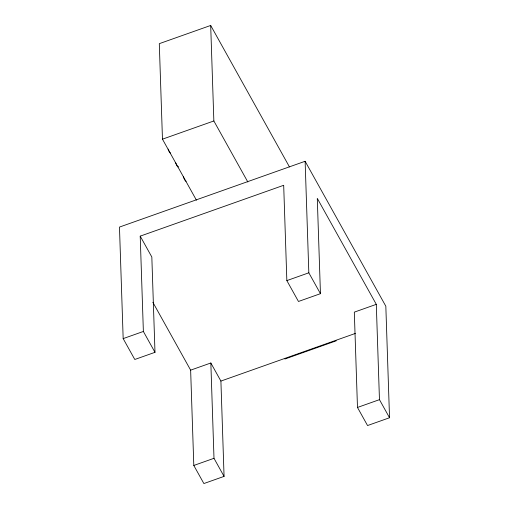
<?xml version="1.0" encoding="UTF-8"?>
<svg xmlns="http://www.w3.org/2000/svg" width="509" height="509" viewBox="0 0 509 509"><rect width="100%" height="100%" fill="white"/><g stroke="black" fill="none" stroke-linecap="round" stroke-linejoin="round"><path stroke-width="0.76" d="M289.462 166.927L210.688 25.45L159.298 43.666L162.466 139.173L196.442 200.209M162.466 139.173L213.856 120.964L210.688 25.45M389.531 417.749L385.828 306.221L305.126 161.277L119.469 227.078L123.172 338.612L134.79 359.481L154.99 352.323L151.828 257.007L140.21 236.138L283.685 185.289L286.847 280.599L298.465 301.474L320.447 293.68L317.285 198.37L376.297 304.35L379.459 399.66L389.531 417.749L367.549 425.543L357.477 407.454L354.315 312.138L376.297 304.35M123.172 338.612L143.373 331.454L140.21 236.138M286.847 280.599L308.829 272.811L305.126 161.277M190.64 370.151L210.841 362.987L220.906 381.076L224.068 476.392L203.874 483.55L193.802 465.461L190.64 370.151L152.84 302.263M220.906 381.076L355.416 333.408M284.868 359.023L336.264 340.807M193.802 465.461L213.996 458.304L210.841 362.987M357.477 407.454L379.459 399.66M308.829 272.811L320.447 293.68M213.856 120.964L247.832 181.993M143.373 331.454L154.99 352.323M213.996 458.304L224.068 476.392M186.154 181.159A4.536 1.05 70.5 0 1 183.329 176.636M178.404 166.558A4.212 0.973 70.5 0 1 175.63 162.683M170.547 152.948A3.887 0.903 70.5 0 1 168.129 149.067"/></g></svg>
